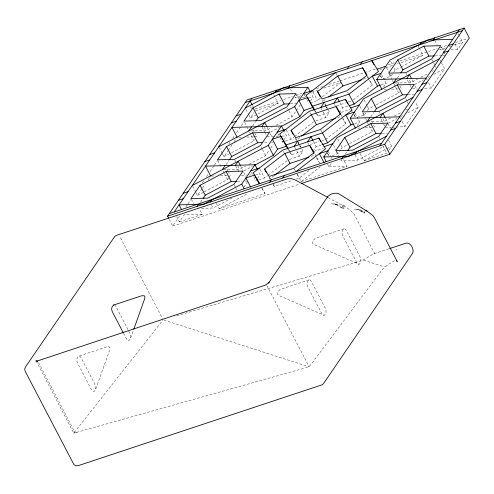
<?xml version="1.0" encoding="UTF-8"?>
<svg xmlns="http://www.w3.org/2000/svg" width="494" height="494" viewBox="0 0 494 494"><rect width="100%" height="100%" fill="white"/><g stroke="black" fill="none" stroke-linecap="round" stroke-linejoin="round"><path stroke-width="0.37" stroke-dasharray="2.47 1.85" d="M95.811 388.945L95.719 386.944L94.348 383.122L81.282 358.014A3.903 1.797 71.7 0 0 78.355 356.464L77.15 358.224A3.903 1.797 71.7 0 0 77.669 363.294L90.735 388.401L92.119 390.507L93.984 391.619L95.811 388.945L109.835 349.573L109.977 347.634L108.705 346.597L107.155 346.72L78.725 356.125M123.525 333.271L126.316 338.495L127.718 340.138L128.891 340.557C131.873 338.501 130.614 334.673 129.255 332.061L116.189 306.959A3.903 1.797 71.7 0 0 115.164 305.539M341.811 207.381L339.446 206.152L339.366 206.813L344.071 208.24L344.034 208.925L341.842 207.863L341.811 207.381L340.57 207.227M130.719 337.89L133.522 330.011M360.608 211.488L361.052 211.006L362.96 211.784L362.577 212.327L364.374 213.186L364.745 212.611L361.052 211.654M335.216 204.528L337.13 205.208L337.451 204.689L339.81 205.029M169.294 219.466L172.739 226.085L180.551 214.655M185.763 207.035L187.498 204.497M187.936 203.861L190.974 199.415M202.256 182.91L203.997 180.372M206.603 176.562L208.338 174.018M210.073 171.48L213.982 165.768M214.415 165.132L217.453 160.686M228.741 144.174L230.043 142.272M232.649 138.462L234.817 135.288M236.552 132.744L240.893 126.396M241.331 125.76L243.931 121.95M176.605 216.594L179.359 221.886L184.206 214.797L202.305 214.291L199.545 208.999M196.069 192.784L197.446 195.433L202.145 188.56M202.571 187.936L205.133 184.188M208.128 179.816L210.259 176.691M222.553 154.054L223.93 156.697L227.771 151.078M228.197 150.454L232.47 144.205M234.181 141.704L235.885 139.209M249.032 115.318L250.409 117.967L254.046 112.651M200.484 202.163L202.207 199.638M226.098 164.693L229.123 160.272M252.576 125.964L255.602 121.536M204.263 191.833L227.438 179.588L228.629 177.84M229.025 177.26L230.216 175.518L228.494 172.208M223.93 156.697L253.916 140.852L254.713 139.691M243.851 187.319L247.741 181.631M248.914 164.341L265.581 155.536L269.039 150.479M270.761 147.953L273.355 144.162M276.06 125.26L292.059 116.8L295.949 111.113M296.381 110.483L300.272 104.796M257.176 178.995L255.911 180.847L253.842 176.871M257.596 178.377L260.122 174.685L258.059 170.714M279.981 137.48L282.395 142.111L283.655 140.265M284.075 139.648L286.606 135.949L284.192 131.318M310.559 100.912L313.085 97.219L311.016 93.243M289.354 159.525L299.426 156.19L302.976 150.997L301.939 149.015M315.833 120.789L325.904 117.455L329.455 112.268L328.424 110.279M312.98 151.257L316.135 146.644L321.89 144.736M339.458 112.521L342.614 107.908L348.369 106M327.578 164.23L328.955 166.879L331.48 163.181M332.215 155.585L337.982 153.677L340.508 149.978M340.928 149.361L342.194 147.515L349.011 143.915M357.119 125.68L359.644 121.987L358.267 119.338M357.255 117.325L364.461 114.941L365.727 113.095M367.413 110.631L368.672 108.779L375.489 105.179M383.597 86.95L386.129 83.251L384.752 80.602M383.017 78.836L390.939 76.212L393.051 73.131M393.471 72.513L395.157 70.049L400.578 67.184M341.768 159.296L340.909 160.562L357.841 160.087L383.844 146.348M345.226 154.245L347.387 151.084M370.846 116.775L373.865 112.354M397.324 78.046L399.918 74.254M349.69 143.55L372.18 131.663L372.976 130.502M376.169 104.821L398.664 92.934L399.461 91.773M360.052 153.535L363.843 160.816L386.783 153.22L387.592 152.035M389.204 149.676L391.631 146.131L388.531 140.173M395.855 127.014L404.87 126.767L418.109 107.396L415.355 102.104M424.593 88.222L431.348 88.031L444.594 68.666L441.488 62.707M451.047 49.486L457.833 49.295L462.68 42.206L459.574 36.253M36.192 361.003L73.748 433.152L161.896 321.458A3.915 1.062 -24.8 0 1 162.983 320.513M331.388 203.682L337.526 204.572M310.312 102.9L317.519 100.517L321.711 97.287M322.31 96.83L340.872 82.535L324.126 88.08M323.304 101.066L326.281 98.769M285.273 141.161L291.04 139.246L294.035 136.943M294.634 136.48L313.795 121.728M299.802 137.505L296.227 140.253L295.196 138.271M353.229 99.782L372.291 85.11L369.537 79.812M258.794 179.89L264.556 177.982L267.55 175.679M268.149 175.216L287.31 160.457M273.917 175.778L269.749 178.989L268.717 177M325.558 139.438L345.812 123.84L343.052 118.548M296.159 179.131L299.08 178.167L309.207 170.368M297.376 174.283L301.167 181.564L321.526 165.885M372.495 254.472L365.122 258.93L358.786 261.573L174.648 316.419M250.409 117.967L278.196 103.283L275.096 97.324M250.662 130.972L266.056 130.54L272.058 127.372M270.539 132.071L279.4 127.39M401.258 66.826L422.944 55.365L419.844 49.406M223.412 169.726L239.578 169.275L245.58 166.101M197.446 195.433L203.584 192.191M244.055 170.801L252.236 166.484M395.41 83.054L410.804 82.622L417.473 79.102M420.802 77.336L427.471 73.816M432.139 71.346L433.473 70.642M414.602 84.511L423.463 79.83M428.236 77.311L429.595 76.589M433.689 74.427L444.594 68.666M201.552 208.332L213.093 208.011L231.766 198.143M367.388 121.833L384.32 121.357L390.989 117.831M394.323 116.071L401.659 112.194M405.66 110.082L407.661 109.026M216.341 203.435L219.095 208.734L246.883 194.049M388.123 123.247L396.985 118.56M401.072 116.399L402.437 115.682M407.89 112.799L418.109 107.396M363.843 160.816L391.631 146.131M394.521 260.647L387.642 264.852L382.597 269.242L310.448 365.177A3.909 1.13 -24.4 0 1 308.577 366.634A3.915 1.13 -24.4 0 1 305.829 367.795L73.748 433.152M255.108 108.921L280.691 100.449M283.618 99.479L292.386 96.577M296.042 95.367L301.89 93.434M316.512 88.593L322.36 86.654M328.942 84.474L339.174 81.09M339.909 80.849L364.029 72.859M364.763 72.618L375.73 68.987M388.154 64.875L394.737 62.695M399.85 61.003L437.134 48.659M440.061 47.69L447.366 45.269M455.412 42.608L467.108 38.736M255.256 110.878L278.196 103.283M300.815 95.793L294.992 97.726L299.512 97.596M303.73 94.829L305.916 94.107M311.745 92.18L318.297 90.007M379.972 69.586L382.887 68.623M385.802 67.659L393.082 65.251M396.725 64.041L398.183 63.559M401.091 62.596L422.944 55.365M445.471 47.906L439.734 49.801L444.26 49.678M449.058 46.72L450.491 46.245M454.072 45.059L462.68 42.206M363.374 79.17L367.752 77.719L368.888 79.571M381.084 84.919L386.129 83.251M336.729 105.772L345.479 102.876M348.394 101.906L352.043 100.702M315.925 112.799L317.938 116.078L329.455 112.268M341.224 112.385L349.857 109.526M337.624 117.658L341.268 116.454M282.395 142.111L284.556 141.395M354.606 123.654L359.644 121.987M310.251 144.501L318.994 141.605M321.915 140.642L324.83 139.679M289.447 151.535L291.46 154.807L302.976 150.997M314.023 151.355L323.379 148.256M311.146 156.394L314.789 155.19M273.151 184.528L274.287 186.374L292.516 180.341M179.359 221.886L202.305 214.291M219.095 208.734L264.982 193.543L262.221 188.245M301.167 181.564L347.047 166.373L343.256 159.093M172.739 226.085L299.938 183.978M343.904 228.827L315.129 238.404L312.43 241.35L312.43 243.079L314.468 244.721L359.169 264.327C362.151 262.265 360.892 258.436 359.533 255.83L346.461 230.723A3.903 1.797 71.7 0 0 343.534 229.173L342.33 230.933A3.903 1.797 71.7 0 0 342.848 236.002L355.921 261.11L357.298 263.216L358.632 264.284M388.926 248.809L373.557 253.897L374.816 253.873L354.124 214.13C347.535 206.01 336.673 203.009 328.146 197.544M308.997 279.888L280.222 289.459L277.529 292.411L277.523 294.134L279.561 295.776L324.262 315.382C327.244 313.326 325.984 309.497 324.626 306.885L311.553 281.778A3.903 1.797 71.7 0 0 308.627 280.228L307.429 281.994A3.903 1.797 71.7 0 0 307.947 287.063L321.014 312.165L322.391 314.27L323.724 315.339M354.426 209.277L360.132 209.901M333.678 203.948L335.661 204.164M334.562 203.892L336.71 204.411M361.627 210.592L357.705 209.839M435.103 55.915L442.031 55.723M442.797 55.699L445.878 55.612M384.165 89.352L386.419 89.291M391.68 89.142L399.942 88.908M412.57 88.556L417.078 88.432M302.532 97.509L305.545 97.429M308.565 97.343L313.085 97.219M407.853 94.669L414.009 94.496M290.355 103.833L297.283 103.641M357.687 128.082L359.941 128.02M365.196 127.872L373.458 127.643M385.339 127.31L391.353 127.143M392.1 127.119L395.107 127.038M238.67 137.289L241.677 137.209M246.932 137.06L253.694 136.869M254.447 136.85L256.701 136.789L254.978 133.479M267.075 136.498L275.337 136.264M276.09 136.245L278.344 136.183M282.099 136.078L286.606 135.949M382.14 133.38L387.531 133.232M264.648 142.544L268.495 142.439M271.57 142.352L273.114 142.309M328.955 166.879L347.047 166.373M211.438 176.043L215.946 175.92M220.454 175.79L228.716 175.561M241.35 175.209L246.605 175.061M249.612 174.975L251.113 174.938M255.62 174.808L260.122 174.685M237.392 181.298L242.011 181.174M245.092 181.088L246.63 181.045M356.717 209.481L358.477 209.45M362.238 210.234L357.928 209.759M361.75 211.914L362.744 212M363.979 212.222L364.893 212.321M335.395 204.374L337.451 204.689M363.559 211.142L365.301 211.389M342.867 207.628L344.114 207.82M357.304 209.363L358.453 209.604M337.13 205.208L338.514 205.535M363.51 260.171L384.369 266.884M380.281 75.798L381.893 78.416L380.571 75.761M369.265 80.182L372.291 85.11M350.981 109.94L352.191 111.91M353.803 114.528L355.414 117.152M342.404 118.301L345.812 123.84M325.361 105.833L327.25 108.908L326.219 106.92M314.721 110.835L315.524 112.144M327.318 153.263L329.331 156.536M316.302 157.648L319.328 162.575L314.851 153.967M297.74 142.717L299.253 145.18M299.636 145.798L300.389 147.027M288.237 149.571L289.046 150.88M261.758 188.3L264.982 193.543M458.197 33.604L459.235 35.593M455.073 44.003L457.833 49.295M441.401 47.01L444.155 52.302M444.501 52.969L445.187 54.291M434.911 40.539L437.326 45.17M440.111 60.058L441.148 62.046M431.984 59.613L433.361 62.263M433.707 62.923L435.084 65.572M435.43 66.233L436.116 67.561M418.122 46.096L419.499 48.745M426.526 78.762L427.217 80.09M428.594 82.733L431.348 88.031M412.187 79.88L413.91 83.19M414.917 85.74L417.677 91.038M405.975 73.359L406.667 74.68M409.427 79.979L410.804 82.622M407.34 79.972L409.754 84.604M410.1 85.264L411.132 87.253M390.674 61.441L392.742 65.412M394.119 68.061L395.157 70.049M397.997 82.251L401.443 88.864M405.846 99.01L406.883 100.998M407.223 101.659L408.606 104.308M386.462 67.604L388.531 71.574M389.908 74.224L390.939 76.212M389.044 73.828L392.143 79.787M392.489 80.448L393.181 81.776M393.841 83.665L395.219 86.314M395.564 86.975L398.664 92.934M381.646 74.65L384.406 79.942M400.047 117.498L400.733 118.819M402.116 121.468L404.87 126.767M367.814 76.502L369.191 79.151M367.061 76.397L367.752 77.719M385.363 117.949L387.778 122.58M388.093 123.815L390.507 128.446M379.497 112.089L380.189 113.416M382.943 118.708L384.32 121.357M380.862 118.708L383.276 123.339M383.616 124L384.653 125.989M364.195 100.177L366.949 105.469M367.295 106.13L368.672 108.779M371.519 120.981L373.242 124.29M373.581 124.951L374.965 127.6M379.022 137.079L379.713 138.406M382.992 145.94L386.783 153.22M359.984 106.34L361.707 109.649M363.43 112.959L364.461 114.941M362.911 113.225L365.319 117.856M365.665 118.523L366.696 120.505M367.357 122.401L368.734 125.05M369.08 125.711L372.18 131.663M347.56 92.094L348.251 93.422M336.05 73.266L337.081 75.255M355.167 113.379L357.922 118.677M354.093 114.497L355.816 117.807M339.86 102.616L342.614 107.908M340.984 114.577L342.706 117.887M334.586 104.493L335.278 105.815M355.081 154.795L357.841 160.087M324.978 103.66L326.355 106.309M326.701 106.97L328.078 109.619M324.836 104.277L325.873 106.259M322.02 100.196L322.712 101.523M396.404 249.279L396.898 250.223M337.717 138.907L340.471 144.205M340.817 144.865L342.194 147.515M313.042 91.909L317.519 100.517M321.081 108.186L325.904 117.455M333.499 145.069L336.26 150.367M336.599 151.028L337.982 153.677M315.184 110.78L316.561 113.429M316.907 114.089L317.938 116.078M336.081 151.294L338.495 155.931M304.397 94.774L306.459 98.744M306.805 99.405L308.874 103.382M320.736 130.169L321.767 132.151M309.911 112.663L310.603 113.984M328.343 151.448L331.097 156.746M331.443 157.407L332.135 158.735M327.608 153.226L328.992 155.876M296.307 94.268L298.722 98.899M290.515 89.118L292.923 93.749M313.375 141.346L316.135 146.644M307.762 142.562L308.793 144.551M287.582 108.198L288.613 110.181M288.959 110.841L292.059 116.8M273.719 94.675L274.75 96.663M298.148 141.729L298.839 143.056M300.216 145.705L301.593 148.348M295.943 138.376L297.666 141.685M298.012 142.346L299.389 144.995M299.735 145.656L300.426 146.977M286.217 129.984L291.04 139.246M294.603 146.922L296.326 150.232M296.672 150.892L299.426 156.19M288.706 149.515L290.083 152.164M290.429 152.825L291.46 154.807M277.912 133.51L279.635 136.819M294.257 168.899L295.288 170.887M297.011 174.197L299.08 178.167M283.433 151.392L284.124 152.72M267.1 127.137L269.854 132.429M270.175 133.664L272.237 137.635M264.333 127.236L266.056 130.54M252.502 105.58L253.187 106.908M262.252 127.23L265.012 132.522M265.352 133.189L266.044 134.51M250.458 106.581L251.495 108.563M245.932 109.359L248.686 114.657M252.909 129.508L254.632 132.818M261.104 146.928L262.135 148.916M262.481 149.577L265.581 155.536M244.641 122.413L247.056 127.044M247.401 127.705L248.087 129.033M249.439 132.25L250.816 134.893M251.162 135.56L253.916 140.852M269.465 177.105L270.496 179.094M273.256 184.392L274.287 186.374M260.079 169.38L264.556 177.982M251.434 172.239L252.465 174.228M240.621 165.867L243.029 170.504M243.69 172.394L245.759 176.364M234.755 160.007L235.786 161.995M237.855 165.965L239.578 169.275M235.774 165.965L238.874 171.918M219.108 147.434L222.207 153.387M226.771 168.899L228.148 171.548M234.273 185.003L235.657 187.646M235.996 188.313L237.034 190.295M217.817 160.482L221.608 167.762M222.961 170.98L223.992 172.968M224.338 173.629L227.438 179.588M266.822 285.452L309.195 366.844L163.78 320.019A3.915 1.062 -24.8 0 1 164.675 319.556M211.37 204.701L213.093 208.011M192.623 186.164L195.723 192.123M191.339 199.218L193.747 203.849M120.45 237.762L162.464 318.469M38.612 362.627L74.841 432.213M77.113 432.207A3.896 1.081 -24 0 1 75.026 431.534M342.373 205.498L341.99 206.288L344.46 206.739L345.028 205.955L342.373 205.498"/><path stroke-width="0.74" d="M133.775 329.3L144.742 298.512L144.884 296.573L144.322 295.783L141.759 295.752L113.632 305.064M168.602 218.144L167.571 216.156L247.012 99.961L464.132 28.078L469.3 38.007L389.859 154.208L301.402 183.49M174.191 211.957L251.86 98.355M200.064 185.287L190.993 198.551L207.925 198.082L233.934 184.336L243.005 171.072L226.067 171.542L200.064 185.287L205.232 195.216L203.071 198.372M226.542 146.551L217.471 159.821L234.409 159.346L260.412 145.607L269.483 132.336L252.551 132.812L226.542 146.551L231.711 156.481L229.556 159.642M253.027 107.822L243.956 121.086L260.888 120.616L286.891 106.871L295.962 93.607L279.03 94.076L253.027 107.822L258.195 117.751L256.034 120.907M197.18 206.356L198.569 204.325M222.269 169.658L225.048 165.589M248.748 130.922L251.532 126.859M275.232 92.193L276.621 90.155M210.339 202.003L211.728 199.965M235.428 165.299L238.207 161.235L240.275 165.206M261.906 126.569L264.685 122.5L266.754 126.47M288.391 87.833L289.78 85.802M181.452 209.505L179.038 204.868L203.756 204.176L241.714 184.12L254.953 164.755L257.368 169.386M192.277 185.503L268.199 145.39L281.438 126.019L283.507 129.99M218.762 146.774L294.677 106.655L307.916 87.29L310.331 91.921M254.28 165.404L273.367 155.314L277.579 149.157L286.224 146.292L287.835 148.91M281.444 126.31L299.846 116.584L304.057 110.421L312.708 107.556L314.314 110.181M269.551 182.397L271.323 179.804M294.257 146.261L297.808 141.068M320.736 107.525L324.286 102.338M347.22 68.796L348.992 66.196M282.71 178.044L284.482 175.444M307.416 141.902L310.967 136.715L313.029 140.685M333.895 103.172L337.445 97.979L339.168 101.289M360.379 64.436L362.151 61.843M326.194 161.587L323.786 156.95L337.025 137.585L412.941 97.466M355.433 128.15L350.265 118.22L363.504 98.849L439.425 58.737M381.918 89.414L376.749 79.485L389.988 60.12L427.946 40.063L452.665 39.372M344.812 137.369L335.741 150.633L352.673 150.164L378.676 136.418L387.747 123.154L370.815 123.624L344.812 137.369L349.98 147.298L347.819 150.454M371.29 98.633L362.219 111.903L379.151 111.428L405.16 97.689L414.231 84.418L397.293 84.894L371.29 98.633L376.459 108.563L374.298 111.724M397.769 59.904L388.698 73.168L405.636 72.692L431.639 58.953L440.71 45.683L423.778 46.158L397.769 59.904L402.937 69.827L400.782 72.989M341.922 158.438L343.311 156.407M367.011 121.74L369.796 117.671M393.496 83.004L396.274 78.941M419.974 44.269L421.363 42.237M355.081 154.079L356.47 152.047M380.17 117.381L382.955 113.317L385.017 117.288M406.655 78.651L409.433 74.582L411.502 78.552M433.133 39.915L434.522 37.884M379.843 145.884L459.284 29.683M167.571 216.156L384.69 144.279L464.132 28.078M335.704 72.606L306.144 95.367L314.839 110.119M317.543 91.594L337.791 76.002L362.584 67.795L367.122 75.181L346.874 90.773L322.082 98.979L317.543 91.594L320.297 96.892M328.664 96.935L342.959 85.931L361.917 79.651M291.059 130.33L311.313 114.732L336.099 106.525L340.644 113.91L320.39 129.508L295.597 137.715L291.059 130.33L293.127 134.3M312.77 106.148L348.962 94.169L378.521 71.408L371.889 60.626L373.958 64.597M301.587 136.128L316.481 124.661L335.438 118.387M264.58 169.059L284.828 153.467L309.621 145.261L314.159 152.646L293.911 168.238L269.119 176.444L264.58 169.059L266.303 172.369M349.091 105.765L354.13 104.098L377.484 86.117L380.361 85.159M286.292 144.884L322.477 132.905L352.037 110.137L345.411 99.356L309.225 111.335L279.666 134.096L288.014 148.194M274.516 175.321L289.997 163.397L308.954 157.117M322.607 144.495L327.646 142.828L350.999 124.846L353.161 124.13M295.999 171.634L325.558 148.873L318.933 138.092L282.741 150.071L253.181 172.832L259.813 183.614M245.24 108.038L283.198 87.981L307.916 87.29M258.195 117.751L284.198 104.006L289.589 103.857M231.711 156.481L257.72 142.741L262.339 142.612M402.937 69.827L428.946 56.088L434.331 55.939M205.232 195.216L231.235 181.471L236.626 181.323M376.459 108.563L402.462 94.823L407.081 94.694M349.98 147.298L375.983 133.553L381.368 133.405M386.462 136.202L348.505 156.258L323.786 156.95M245.24 102.554L462.359 30.677M236.181 115.806L241.029 114.2M303.705 93.452L312.35 90.587M377.126 69.141L385.771 66.282M448.453 45.528L453.301 43.929M231.365 122.845L236.212 121.24M380.96 73.322L372.315 76.187L377.484 86.117M443.637 52.574L448.484 50.968M209.697 154.536L214.55 152.93M277.227 132.182L285.872 129.323M350.647 107.877L359.292 105.012M421.969 84.264L426.816 82.659M204.887 161.581L209.734 159.976M354.476 112.058L345.831 114.917L350.999 124.846M417.152 91.304L422.006 89.704M183.218 193.271L188.066 191.666M250.742 170.918L259.387 168.053M324.163 146.607L332.814 143.748M395.49 123L400.338 121.394M178.402 200.311L183.249 198.705M327.997 150.787L319.352 153.653L324.175 162.921M390.674 130.039L395.521 128.434M169.343 213.562L381.615 143.291M389.661 248.568L405.765 243.233C410.508 241.671 414.719 249.785 412.465 253.465L323.397 383.752L322.304 384.746L78.175 465.669L75.792 465.786L73.933 464.638L25.132 371.173L24.7 368.999L25.447 367.03L114.732 236.496L116.3 235.416L287.724 178.748L291.602 178.704L294.795 179.742L327.466 197.18M376.749 79.485L426.18 78.101M350.265 118.22L399.702 116.837M281.438 126.019L232.001 127.403L237.169 137.332M254.953 164.755L205.523 166.138L210.691 176.068M365.869 210.747L367.122 210.919M37.291 361.213L37.6 361.435L35.803 360.96L38.304 360.669L265.142 285.254L269.088 282.512L268.569 282.982L327.911 196.371C330.616 193.796 335.198 192.277 338.748 193.79L367.672 211.568L372.822 215.545L374.31 217.533L397.256 261.616L396.54 260.869M423.778 46.158L428.946 56.088M397.293 84.894L402.462 94.823M362.584 67.795L366.715 75.736M384.69 144.279L389.859 154.208M370.815 123.624L375.983 133.553M348.962 94.169L354.13 104.098M337.791 76.002L342.959 85.931M345.411 99.356L347.825 103.993M336.099 106.525L340.236 114.466M312.708 107.556L307.54 97.633L298.889 100.492L304.057 110.421M322.477 132.905L327.646 142.828M311.313 114.732L316.481 124.661M318.933 138.092L320.655 141.401M294.677 106.655L299.846 116.584M309.621 145.261L313.758 153.202M279.03 94.076L284.198 104.006M286.224 146.292L281.055 136.363L272.41 139.228L277.579 149.157M284.828 153.467L289.997 163.397M250.088 100.949L252.156 104.919M268.199 145.39L273.367 155.314M252.551 132.812L257.72 142.741M259.054 183.7L254.577 175.098L245.926 177.957L250.754 187.226M241.714 184.12L244.129 188.751M226.067 171.542L231.235 181.471M123.173 332.592L112.576 312.239A3.903 1.797 71.7 0 1 112.058 307.169L113.262 305.409A3.903 1.797 71.7 0 1 114.089 304.971"/></g></svg>
